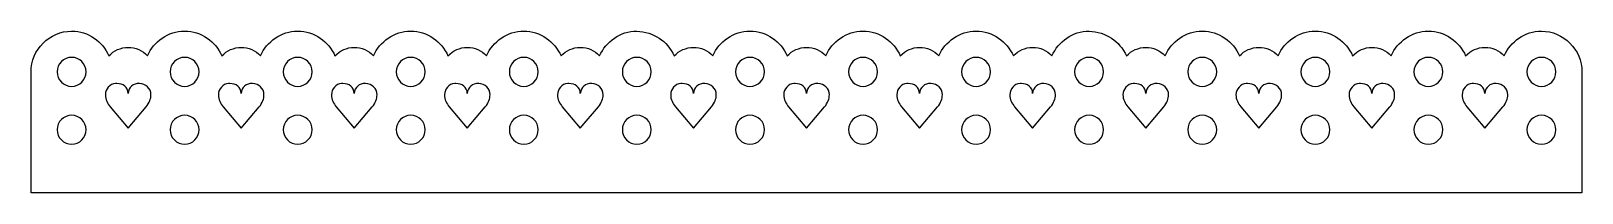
# Model space of a CAD drawing. Header units: centimetres. Extents: x -11.1 to 11.1, y 0.9 to 3.2.
import ezdxf

# ---------------------------------------------------------------- set-up
doc = ezdxf.new("R2010")
doc.units = ezdxf.units.CM
doc.header["$MEASUREMENT"] = 0
doc.layers.add('Camada 1', color=7, linetype='Continuous')

msp = doc.modelspace()

# ---------------------------------------------------------------- linework, layer by layer
at = {"layer": 'Camada 1'}
for points, knots in [([(-10.5429, 3.16563), (-10.86032, 3.16563), (-11.12572, 2.90086), (-11.12572, 2.58347), (-11.12572, 2.58347), (-11.12572, 2.58347), (-11.12572, 0.85368), (-11.12572, 0.85368), (-11.12572, 0.85368), (-11.12572, 0.85368), (11.12573, 0.85368), (11.12573, 0.85368), (11.12573, 0.85368), (11.12573, 0.85368), (11.12573, 2.58347), (11.12573, 2.58347), (11.12573, 2.58347), (11.12573, 2.90086), (10.86096, 3.16563), (10.54357, 3.16563), (10.54357, 3.16563), (10.30693, 3.16563), (10.10045, 3.01778), (10.01033, 2.81143), (10.01033, 2.81143), (9.93926, 2.88911), (9.83872, 2.93324), (9.73342, 2.93314), (9.73342, 2.93314), (9.62814, 2.93306), (9.52744, 2.88858), (9.45648, 2.81077), (9.45648, 2.81077), (9.36647, 3.01773), (9.15898, 3.16563), (8.92197, 3.16563), (8.92197, 3.16563), (8.68541, 3.16563), (8.47837, 3.01844), (8.38809, 2.81207), (8.38809, 2.81207), (8.31697, 2.8897), (8.21709, 2.9333), (8.11181, 2.93314), (8.11181, 2.93314), (8.00653, 2.93298), (7.90578, 2.88864), (7.8349, 2.81077), (7.8349, 2.81077), (7.74489, 3.01773), (7.53738, 3.16563), (7.30039, 3.16563), (7.30039, 3.16563), (7.06383, 3.16563), (6.85679, 3.01844), (6.76651, 2.81207), (6.76651, 2.81207), (6.69539, 2.8897), (6.59485, 2.9333), (6.48957, 2.93314), (6.48957, 2.93314), (6.38429, 2.93298), (6.28351, 2.88864), (6.21266, 2.81077), (6.21266, 2.81077), (6.12265, 3.01773), (5.91514, 3.16563), (5.67815, 3.16563), (5.67815, 3.16563), (5.44159, 3.16563), (5.23455, 3.01844), (5.14427, 2.81207), (5.14427, 2.81207), (5.07315, 2.8897), (4.97261, 2.9333), (4.86733, 2.93314), (4.86733, 2.93314), (4.76205, 2.93298), (4.66191, 2.88864), (4.59108, 2.81077), (4.59108, 2.81077), (4.4867, 3.03283), (4.29774, 3.14962), (4.05461, 3.16563), (4.05461, 3.16563), (3.81799, 3.16563), (3.61151, 3.01778), (3.5214, 2.81143), (3.5214, 2.81143), (3.45033, 2.88911), (3.34976, 2.93324), (3.24446, 2.93314), (3.24446, 2.93314), (3.13918, 2.93306), (3.03848, 2.88858), (2.96757, 2.81077), (2.96757, 2.81077), (2.87753, 3.01773), (2.67005, 3.16563), (2.43303, 3.16563), (2.43303, 3.16563), (2.19647, 3.16563), (1.98879, 3.01844), (1.89852, 2.81207), (1.89852, 2.81207), (1.8274, 2.8897), (1.72752, 2.9333), (1.62224, 2.93314), (1.62224, 2.93314), (1.51696, 2.93298), (1.41618, 2.88864), (1.34533, 2.81077), (1.34533, 2.81077), (1.25532, 3.01773), (1.04783, 3.16563), (0.81079, 3.16563), (0.81079, 3.16563), (0.57425, 3.16563), (0.36722, 3.01844), (0.27694, 2.81207), (0.27694, 2.81207), (0.20582, 2.8897), (0.10528, 2.9333), (0, 2.93314), (0, 2.93314), (-0.10528, 2.93298), (-0.20542, 2.88864), (-0.27628, 2.81077), (-0.27628, 2.81077), (-0.36629, 3.01773), (-0.5738, 3.16563), (-0.81079, 3.16563), (-0.81079, 3.16563), (-1.04738, 3.16563), (-1.25439, 3.01844), (-1.34467, 2.81207), (-1.34467, 2.81207), (-1.41579, 2.8897), (-1.51633, 2.9333), (-1.62158, 2.93314), (-1.62158, 2.93314), (-1.72686, 2.93298), (-1.827, 2.88864), (-1.89786, 2.81077), (-1.89786, 2.81077), (-2.00126, 3.03225), (-2.19165, 3.14899), (-2.4343, 3.16563), (-2.4343, 3.16563), (-2.67094, 3.16563), (-2.87806, 3.01778), (-2.96818, 2.81143), (-2.96818, 2.81143), (-3.03922, 2.88911), (-3.13982, 2.93324), (-3.24507, 2.93314), (-3.24507, 2.93314), (-3.35035, 2.93306), (-3.45107, 2.88858), (-3.52198, 2.81077), (-3.52198, 2.81077), (-3.61202, 3.01773), (-3.8195, 3.16563), (-4.05652, 3.16563), (-4.05652, 3.16563), (-4.29308, 3.16563), (-4.50012, 3.01844), (-4.5904, 2.81207), (-4.5904, 2.81207), (-4.66152, 2.8897), (-4.76137, 2.9333), (-4.86668, 2.93314), (-4.86668, 2.93314), (-4.97196, 2.93298), (-5.07274, 2.88864), (-5.14359, 2.81077), (-5.14359, 2.81077), (-5.23363, 3.01773), (-5.44111, 3.16563), (-5.67813, 3.16563), (-5.67813, 3.16563), (-5.91469, 3.16563), (-6.12173, 3.01844), (-6.21201, 2.81207), (-6.21201, 2.81207), (-6.28313, 2.8897), (-6.38365, 2.9333), (-6.48892, 2.93314), (-6.48892, 2.93314), (-6.5942, 2.93298), (-6.69432, 2.88864), (-6.7652, 2.81077), (-6.7652, 2.81077), (-6.85521, 3.01773), (-7.06272, 3.16563), (-7.29971, 3.16563), (-7.29971, 3.16563), (-7.53627, 3.16563), (-7.74331, 3.01844), (-7.83359, 2.81207), (-7.83359, 2.81207), (-7.90471, 2.8897), (-8.00523, 2.9333), (-8.1105, 2.93314), (-8.1105, 2.93314), (-8.21577, 2.93298), (-8.31592, 2.88864), (-8.38678, 2.81077), (-8.38678, 2.81077), (-8.47679, 3.01773), (-8.6843, 3.16563), (-8.92132, 3.16563), (-8.92132, 3.16563), (-9.15788, 3.16563), (-9.36492, 3.01844), (-9.4552, 2.81207), (-9.4552, 2.81207), (-9.52632, 2.8897), (-9.62686, 2.9333), (-9.73211, 2.93314), (-9.73211, 2.93314), (-9.83739, 2.93298), (-9.93753, 2.88864), (-10.00839, 2.81077), (-10.00839, 2.81077), (-10.0984, 3.01776), (-10.30592, 3.16563), (-10.5429, 3.16563)], [0, 0, 0, 0, 0.01724138, 0.01724138, 0.01724138, 0.01724138, 0.03448276, 0.03448276, 0.03448276, 0.03448276, 0.05172414, 0.05172414, 0.05172414, 0.05172414, 0.06896552, 0.06896552, 0.06896552, 0.06896552, 0.0862069, 0.0862069, 0.0862069, 0.0862069, 0.10344828, 0.10344828, 0.10344828, 0.10344828, 0.12068966, 0.12068966, 0.12068966, 0.12068966, 0.13793103, 0.13793103, 0.13793103, 0.13793103, 0.15517241, 0.15517241, 0.15517241, 0.15517241, 0.17241379, 0.17241379, 0.17241379, 0.17241379, 0.18965517, 0.18965517, 0.18965517, 0.18965517, 0.20689655, 0.20689655, 0.20689655, 0.20689655, 0.22413793, 0.22413793, 0.22413793, 0.22413793, 0.24137931, 0.24137931, 0.24137931, 0.24137931, 0.25862069, 0.25862069, 0.25862069, 0.25862069, 0.27586207, 0.27586207, 0.27586207, 0.27586207, 0.29310345, 0.29310345, 0.29310345, 0.29310345, 0.31034483, 0.31034483, 0.31034483, 0.31034483, 0.32758621, 0.32758621, 0.32758621, 0.32758621, 0.34482759, 0.34482759, 0.34482759, 0.34482759, 0.36206897, 0.36206897, 0.36206897, 0.36206897, 0.37931034, 0.37931034, 0.37931034, 0.37931034, 0.39655172, 0.39655172, 0.39655172, 0.39655172, 0.4137931, 0.4137931, 0.4137931, 0.4137931, 0.43103448, 0.43103448, 0.43103448, 0.43103448, 0.44827586, 0.44827586, 0.44827586, 0.44827586, 0.46551724, 0.46551724, 0.46551724, 0.46551724, 0.48275862, 0.48275862, 0.48275862, 0.48275862, 0.5, 0.5, 0.5, 0.5, 0.51724138, 0.51724138, 0.51724138, 0.51724138, 0.53448276, 0.53448276, 0.53448276, 0.53448276, 0.55172414, 0.55172414, 0.55172414, 0.55172414, 0.56896552, 0.56896552, 0.56896552, 0.56896552, 0.5862069, 0.5862069, 0.5862069, 0.5862069, 0.60344828, 0.60344828, 0.60344828, 0.60344828, 0.62068966, 0.62068966, 0.62068966, 0.62068966, 0.63793103, 0.63793103, 0.63793103, 0.63793103, 0.65517241, 0.65517241, 0.65517241, 0.65517241, 0.67241379, 0.67241379, 0.67241379, 0.67241379, 0.68965517, 0.68965517, 0.68965517, 0.68965517, 0.70689655, 0.70689655, 0.70689655, 0.70689655, 0.72413793, 0.72413793, 0.72413793, 0.72413793, 0.74137931, 0.74137931, 0.74137931, 0.74137931, 0.75862069, 0.75862069, 0.75862069, 0.75862069, 0.77586207, 0.77586207, 0.77586207, 0.77586207, 0.79310345, 0.79310345, 0.79310345, 0.79310345, 0.81034483, 0.81034483, 0.81034483, 0.81034483, 0.82758621, 0.82758621, 0.82758621, 0.82758621, 0.84482759, 0.84482759, 0.84482759, 0.84482759, 0.86206897, 0.86206897, 0.86206897, 0.86206897, 0.87931034, 0.87931034, 0.87931034, 0.87931034, 0.89655172, 0.89655172, 0.89655172, 0.89655172, 0.9137931, 0.9137931, 0.9137931, 0.9137931, 0.93103448, 0.93103448, 0.93103448, 0.93103448, 0.94827586, 0.94827586, 0.94827586, 0.94827586, 0.96551724, 0.96551724, 0.96551724, 0.96551724, 1, 1, 1, 1]), ([(-10.5429, 2.79082), (-10.42834, 2.79082), (-10.33555, 2.69803), (-10.33555, 2.58347), (-10.33555, 2.58347), (-10.33555, 2.46891), (-10.42834, 2.37609), (-10.5429, 2.37609), (-10.5429, 2.37609), (-10.65749, 2.37609), (-10.75092, 2.46888), (-10.75092, 2.58347), (-10.75092, 2.58347), (-10.75092, 2.69806), (-10.6575, 2.79082), (-10.5429, 2.79082)], [0, 0, 0, 0, 0.2, 0.2, 0.2, 0.2, 0.4, 0.4, 0.4, 0.4, 0.6, 0.6, 0.6, 0.6, 1, 1, 1, 1]), ([(-8.92133, 2.79082), (-8.80674, 2.79082), (-8.71395, 2.69803), (-8.71395, 2.58347), (-8.71395, 2.58347), (-8.71395, 2.46891), (-8.80674, 2.37609), (-8.92133, 2.37609), (-8.92133, 2.37609), (-9.03592, 2.37609), (-9.12935, 2.46888), (-9.12935, 2.58347), (-9.12935, 2.58347), (-9.12935, 2.69806), (-9.03592, 2.79082), (-8.92133, 2.79082)], [0, 0, 0, 0, 0.2, 0.2, 0.2, 0.2, 0.4, 0.4, 0.4, 0.4, 0.6, 0.6, 0.6, 0.6, 1, 1, 1, 1]), ([(-7.29975, 2.79082), (-7.18516, 2.79082), (-7.09173, 2.69803), (-7.09173, 2.58347), (-7.09173, 2.58347), (-7.09173, 2.46891), (-7.18515, 2.37609), (-7.29975, 2.37609), (-7.29975, 2.37609), (-7.41435, 2.37609), (-7.50777, 2.46888), (-7.50777, 2.58347), (-7.50777, 2.58347), (-7.50777, 2.69806), (-7.41431, 2.79082), (-7.29975, 2.79082)], [0, 0, 0, 0, 0.2, 0.2, 0.2, 0.2, 0.4, 0.4, 0.4, 0.4, 0.6, 0.6, 0.6, 0.6, 1, 1, 1, 1]), ([(-5.67814, 2.79082), (-5.56355, 2.79082), (-5.47012, 2.69803), (-5.47012, 2.58347), (-5.47012, 2.58347), (-5.47012, 2.46891), (-5.56354, 2.37609), (-5.67814, 2.37609), (-5.67814, 2.37609), (-5.7927, 2.37609), (-5.88549, 2.46888), (-5.88549, 2.58347), (-5.88549, 2.58347), (-5.88549, 2.69806), (-5.79271, 2.79082), (-5.67814, 2.79082)], [0, 0, 0, 0, 0.2, 0.2, 0.2, 0.2, 0.4, 0.4, 0.4, 0.4, 0.6, 0.6, 0.6, 0.6, 1, 1, 1, 1]), ([(-4.05654, 2.79082), (-3.94195, 2.79082), (-3.84852, 2.69803), (-3.84852, 2.58347), (-3.84852, 2.58347), (-3.84852, 2.46891), (-3.94194, 2.37609), (-4.05654, 2.37609), (-4.05654, 2.37609), (-4.1711, 2.37609), (-4.26326, 2.46888), (-4.26326, 2.58347), (-4.26326, 2.58347), (-4.26326, 2.69806), (-4.1711, 2.79082), (-4.05654, 2.79082)], [0, 0, 0, 0, 0.2, 0.2, 0.2, 0.2, 0.4, 0.4, 0.4, 0.4, 0.6, 0.6, 0.6, 0.6, 1, 1, 1, 1]), ([(-2.43433, 2.79082), (-2.31974, 2.79082), (-2.22698, 2.69803), (-2.22698, 2.58347), (-2.22698, 2.58347), (-2.22698, 2.46891), (-2.31974, 2.37609), (-2.43433, 2.37609), (-2.43433, 2.37609), (-2.54889, 2.37609), (-2.64168, 2.46888), (-2.64168, 2.58347), (-2.64168, 2.58347), (-2.64168, 2.69806), (-2.54889, 2.79082), (-2.43433, 2.79082)], [0, 0, 0, 0, 0.2, 0.2, 0.2, 0.2, 0.4, 0.4, 0.4, 0.4, 0.6, 0.6, 0.6, 0.6, 1, 1, 1, 1]), ([(-0.81079, 2.79082), (-0.69623, 2.79082), (-0.6028, 2.69803), (-0.6028, 2.58347), (-0.6028, 2.58347), (-0.6028, 2.46891), (-0.69622, 2.37609), (-0.81079, 2.37609), (-0.81079, 2.37609), (-0.92538, 2.37609), (-1.01817, 2.46888), (-1.01817, 2.58347), (-1.01817, 2.58347), (-1.01817, 2.69806), (-0.92538, 2.79082), (-0.81079, 2.79082)], [0, 0, 0, 0, 0.2, 0.2, 0.2, 0.2, 0.4, 0.4, 0.4, 0.4, 0.6, 0.6, 0.6, 0.6, 1, 1, 1, 1]), ([(0.81079, 2.79082), (0.92538, 2.79082), (1.01881, 2.69803), (1.01881, 2.58347), (1.01881, 2.58347), (1.01881, 2.46891), (0.92539, 2.37609), (0.81079, 2.37609), (0.81079, 2.37609), (0.69623, 2.37609), (0.60407, 2.46888), (0.60407, 2.58347), (0.60407, 2.58347), (0.60407, 2.69806), (0.6962, 2.79082), (0.81079, 2.79082)], [0, 0, 0, 0, 0.2, 0.2, 0.2, 0.2, 0.4, 0.4, 0.4, 0.4, 0.6, 0.6, 0.6, 0.6, 1, 1, 1, 1]), ([(2.43303, 2.79082), (2.54759, 2.79082), (2.64041, 2.69803), (2.64041, 2.58347), (2.64041, 2.58347), (2.64041, 2.46891), (2.54759, 2.37609), (2.43303, 2.37609), (2.43303, 2.37609), (2.31844, 2.37609), (2.22568, 2.46888), (2.22568, 2.58347), (2.22568, 2.58347), (2.22568, 2.69806), (2.31844, 2.79082), (2.43303, 2.79082)], [0, 0, 0, 0, 0.2, 0.2, 0.2, 0.2, 0.4, 0.4, 0.4, 0.4, 0.6, 0.6, 0.6, 0.6, 1, 1, 1, 1]), ([(4.05527, 2.79082), (4.16986, 2.79082), (4.26199, 2.69803), (4.26199, 2.58347), (4.26199, 2.58347), (4.26199, 2.46891), (4.16986, 2.37609), (4.05527, 2.37609), (4.05527, 2.37609), (3.94071, 2.37609), (3.84728, 2.46888), (3.84728, 2.58347), (3.84728, 2.58347), (3.84728, 2.69806), (3.94068, 2.79082), (4.05527, 2.79082)], [0, 0, 0, 0, 0.2, 0.2, 0.2, 0.2, 0.4, 0.4, 0.4, 0.4, 0.6, 0.6, 0.6, 0.6, 1, 1, 1, 1]), ([(5.67814, 2.79082), (5.7927, 2.79082), (5.88613, 2.69803), (5.88613, 2.58347), (5.88613, 2.58347), (5.88613, 2.46891), (5.79271, 2.37609), (5.67814, 2.37609), (5.67814, 2.37609), (5.56355, 2.37609), (5.47076, 2.46888), (5.47076, 2.58347), (5.47076, 2.58347), (5.47076, 2.69806), (5.56355, 2.79082), (5.67814, 2.79082)], [0, 0, 0, 0, 0.2, 0.2, 0.2, 0.2, 0.4, 0.4, 0.4, 0.4, 0.6, 0.6, 0.6, 0.6, 1, 1, 1, 1]), ([(7.30038, 2.79082), (7.41494, 2.79082), (7.50776, 2.69803), (7.50776, 2.58347), (7.50776, 2.58347), (7.50776, 2.46891), (7.41494, 2.37609), (7.30038, 2.37609), (7.30038, 2.37609), (7.18579, 2.37609), (7.093, 2.46888), (7.093, 2.58347), (7.093, 2.58347), (7.093, 2.69806), (7.18579, 2.79082), (7.30038, 2.79082)], [0, 0, 0, 0, 0.2, 0.2, 0.2, 0.2, 0.4, 0.4, 0.4, 0.4, 0.6, 0.6, 0.6, 0.6, 1, 1, 1, 1]), ([(8.92196, 2.79082), (9.03655, 2.79082), (9.12934, 2.69803), (9.12934, 2.58347), (9.12934, 2.58347), (9.12934, 2.46891), (9.03655, 2.37609), (8.92196, 2.37609), (8.92196, 2.37609), (8.8074, 2.37609), (8.71461, 2.46888), (8.71461, 2.58347), (8.71461, 2.58347), (8.71461, 2.69806), (8.8074, 2.79082), (8.92196, 2.79082)], [0, 0, 0, 0, 0.2, 0.2, 0.2, 0.2, 0.4, 0.4, 0.4, 0.4, 0.6, 0.6, 0.6, 0.6, 1, 1, 1, 1]), ([(10.5442, 2.79082), (10.65876, 2.79082), (10.75155, 2.69803), (10.75155, 2.58347), (10.75155, 2.58347), (10.75155, 2.46891), (10.65876, 2.37609), (10.5442, 2.37609), (10.5442, 2.37609), (10.42964, 2.37609), (10.33618, 2.46888), (10.33618, 2.58347), (10.33618, 2.58347), (10.33618, 2.69806), (10.42964, 2.79082), (10.5442, 2.79082)], [0, 0, 0, 0, 0.2, 0.2, 0.2, 0.2, 0.4, 0.4, 0.4, 0.4, 0.6, 0.6, 0.6, 0.6, 1, 1, 1, 1]), ([(-9.91309, 2.41665), (-9.90745, 2.41707), (-9.90153, 2.41678), (-9.89568, 2.41665), (-9.89568, 2.41665), (-9.80556, 2.41445), (-9.73452, 2.36895), (-9.73211, 2.27497), (-9.73211, 2.27497), (-9.72547, 2.3653), (-9.66189, 2.41885), (-9.56852, 2.41665), (-9.56852, 2.41665), (-9.47811, 2.41453), (-9.40644, 2.35), (-9.40495, 2.25565), (-9.40495, 2.25565), (-9.4041, 2.20107), (-9.42762, 2.14273), (-9.47321, 2.08177), (-9.47321, 2.08177), (-9.47321, 2.08177), (-9.7321, 1.78038), (-9.7321, 1.78038), (-9.7321, 1.78038), (-9.7321, 1.78038), (-9.99099, 2.08177), (-9.99099, 2.08177), (-9.99099, 2.08177), (-10.02689, 2.13455), (-10.0619, 2.1898), (-10.05925, 2.25565), (-10.05925, 2.25565), (-10.05583, 2.34087), (-9.9976, 2.41022), (-9.91309, 2.41665)], [0, 0, 0, 0, 0.1, 0.1, 0.1, 0.1, 0.2, 0.2, 0.2, 0.2, 0.3, 0.3, 0.3, 0.3, 0.4, 0.4, 0.4, 0.4, 0.5, 0.5, 0.5, 0.5, 0.6, 0.6, 0.6, 0.6, 0.7, 0.7, 0.7, 0.7, 0.8, 0.8, 0.8, 0.8, 1, 1, 1, 1]), ([(-8.29149, 2.41665), (-8.28585, 2.41707), (-8.27995, 2.41678), (-8.27411, 2.41665), (-8.27411, 2.41665), (-8.18399, 2.41445), (-8.11229, 2.36895), (-8.10988, 2.27497), (-8.10988, 2.27497), (-8.10324, 2.3653), (-8.04032, 2.41885), (-7.94695, 2.41665), (-7.94695, 2.41665), (-7.85654, 2.41453), (-7.78484, 2.35), (-7.78336, 2.25565), (-7.78336, 2.25565), (-7.78251, 2.20107), (-7.80603, 2.14273), (-7.85162, 2.08177), (-7.85162, 2.08177), (-7.85162, 2.08177), (-8.10985, 1.78038), (-8.10985, 1.78038), (-8.10985, 1.78038), (-8.10985, 1.78038), (-8.36938, 2.08177), (-8.36938, 2.08177), (-8.36938, 2.08177), (-8.40528, 2.13455), (-8.44029, 2.1898), (-8.43764, 2.25565), (-8.43764, 2.25565), (-8.43426, 2.34087), (-8.37602, 2.41022), (-8.29149, 2.41665)], [0, 0, 0, 0, 0.1, 0.1, 0.1, 0.1, 0.2, 0.2, 0.2, 0.2, 0.3, 0.3, 0.3, 0.3, 0.4, 0.4, 0.4, 0.4, 0.5, 0.5, 0.5, 0.5, 0.6, 0.6, 0.6, 0.6, 0.7, 0.7, 0.7, 0.7, 0.8, 0.8, 0.8, 0.8, 1, 1, 1, 1]), ([(-6.66925, 2.41665), (-6.66361, 2.41707), (-6.65771, 2.41678), (-6.65187, 2.41665), (-6.65187, 2.41665), (-6.56175, 2.41445), (-6.49069, 2.36895), (-6.48828, 2.27497), (-6.48828, 2.27497), (-6.48164, 2.3653), (-6.41872, 2.41885), (-6.32535, 2.41665), (-6.32535, 2.41665), (-6.23494, 2.41453), (-6.16327, 2.35), (-6.16176, 2.25565), (-6.16176, 2.25565), (-6.16091, 2.20107), (-6.18443, 2.14273), (-6.23005, 2.08177), (-6.23005, 2.08177), (-6.23005, 2.08177), (-6.48828, 1.78038), (-6.48828, 1.78038), (-6.48828, 1.78038), (-6.48828, 1.78038), (-6.74781, 2.08177), (-6.74781, 2.08177), (-6.74781, 2.08177), (-6.78371, 2.13455), (-6.81872, 2.1898), (-6.8161, 2.25565), (-6.8161, 2.25565), (-6.81268, 2.34087), (-6.75378, 2.41022), (-6.66925, 2.41665)], [0, 0, 0, 0, 0.1, 0.1, 0.1, 0.1, 0.2, 0.2, 0.2, 0.2, 0.3, 0.3, 0.3, 0.3, 0.4, 0.4, 0.4, 0.4, 0.5, 0.5, 0.5, 0.5, 0.6, 0.6, 0.6, 0.6, 0.7, 0.7, 0.7, 0.7, 0.8, 0.8, 0.8, 0.8, 1, 1, 1, 1]), ([(-5.04767, 2.41665), (-5.04203, 2.41707), (-5.03613, 2.41678), (-5.03029, 2.41665), (-5.03029, 2.41665), (-4.94017, 2.41445), (-4.86913, 2.36895), (-4.86672, 2.27497), (-4.86672, 2.27497), (-4.86008, 2.3653), (-4.7965, 2.41885), (-4.70313, 2.41665), (-4.70313, 2.41665), (-4.61272, 2.41453), (-4.54168, 2.35), (-4.5402, 2.25565), (-4.5402, 2.25565), (-4.53935, 2.20107), (-4.56224, 2.14273), (-4.60783, 2.08177), (-4.60783, 2.08177), (-4.60783, 2.08177), (-4.86672, 1.78038), (-4.86672, 1.78038), (-4.86672, 1.78038), (-4.86672, 1.78038), (-5.12625, 2.08177), (-5.12625, 2.08177), (-5.12625, 2.08177), (-5.16215, 2.13455), (-5.1965, 2.1898), (-5.19388, 2.25565), (-5.19388, 2.25565), (-5.19044, 2.34087), (-5.1322, 2.41022), (-5.04767, 2.41665)], [0, 0, 0, 0, 0.1, 0.1, 0.1, 0.1, 0.2, 0.2, 0.2, 0.2, 0.3, 0.3, 0.3, 0.3, 0.4, 0.4, 0.4, 0.4, 0.5, 0.5, 0.5, 0.5, 0.6, 0.6, 0.6, 0.6, 0.7, 0.7, 0.7, 0.7, 0.8, 0.8, 0.8, 0.8, 1, 1, 1, 1]), ([(-3.42606, 2.41665), (-3.42042, 2.41707), (-3.41389, 2.41678), (-3.40802, 2.41665), (-3.40802, 2.41665), (-3.31793, 2.41445), (-3.2475, 2.36895), (-3.24509, 2.27497), (-3.24509, 2.27497), (-3.23845, 2.3653), (-3.1749, 2.41885), (-3.08152, 2.41665), (-3.08152, 2.41665), (-2.99111, 2.41453), (-2.91877, 2.35), (-2.91729, 2.25565), (-2.91729, 2.25565), (-2.91644, 2.20107), (-2.9406, 2.14273), (-2.98619, 2.08177), (-2.98619, 2.08177), (-2.98619, 2.08177), (-3.24506, 1.78038), (-3.24506, 1.78038), (-3.24506, 1.78038), (-3.24506, 1.78038), (-3.50332, 2.08177), (-3.50332, 2.08177), (-3.50332, 2.08177), (-3.53922, 2.13455), (-3.57486, 2.1898), (-3.57222, 2.25565), (-3.57222, 2.25565), (-3.56883, 2.34087), (-3.5106, 2.41022), (-3.42606, 2.41665)], [0, 0, 0, 0, 0.1, 0.1, 0.1, 0.1, 0.2, 0.2, 0.2, 0.2, 0.3, 0.3, 0.3, 0.3, 0.4, 0.4, 0.4, 0.4, 0.5, 0.5, 0.5, 0.5, 0.6, 0.6, 0.6, 0.6, 0.7, 0.7, 0.7, 0.7, 0.8, 0.8, 0.8, 0.8, 1, 1, 1, 1]), ([(-1.80255, 2.41665), (-1.79691, 2.41707), (-1.79038, 2.41678), (-1.78451, 2.41665), (-1.78451, 2.41665), (-1.69439, 2.41445), (-1.62335, 2.36895), (-1.62094, 2.27497), (-1.62094, 2.27497), (-1.6143, 2.3653), (-1.55138, 2.41885), (-1.45801, 2.41665), (-1.45801, 2.41665), (-1.3676, 2.41453), (-1.2959, 2.35), (-1.29442, 2.25565), (-1.29442, 2.25565), (-1.29355, 2.20107), (-1.31709, 2.14273), (-1.36268, 2.08177), (-1.36268, 2.08177), (-1.36268, 2.08177), (-1.62094, 1.78038), (-1.62094, 1.78038), (-1.62094, 1.78038), (-1.62094, 1.78038), (-1.88047, 2.08177), (-1.88047, 2.08177), (-1.88047, 2.08177), (-1.91637, 2.13455), (-1.95138, 2.1898), (-1.94873, 2.25565), (-1.94873, 2.25565), (-1.94532, 2.34087), (-1.88709, 2.41022), (-1.80255, 2.41665)], [0, 0, 0, 0, 0.1, 0.1, 0.1, 0.1, 0.2, 0.2, 0.2, 0.2, 0.3, 0.3, 0.3, 0.3, 0.4, 0.4, 0.4, 0.4, 0.5, 0.5, 0.5, 0.5, 0.6, 0.6, 0.6, 0.6, 0.7, 0.7, 0.7, 0.7, 0.8, 0.8, 0.8, 0.8, 1, 1, 1, 1]), ([(-0.18031, 2.41665), (-0.17467, 2.41707), (-0.16877, 2.41678), (-0.16293, 2.41665), (-0.16293, 2.41665), (-0.07281, 2.41445), (-0.00177, 2.36895), (0.00066, 2.27497), (0.00066, 2.27497), (0.0073, 2.3653), (0.07025, 2.41885), (0.16359, 2.41665), (0.16359, 2.41665), (0.254, 2.41453), (0.32631, 2.35), (0.32782, 2.25565), (0.32782, 2.25565), (0.32867, 2.20107), (0.30448, 2.14273), (0.25892, 2.08177), (0.25892, 2.08177), (0.25892, 2.08177), (0.00066, 1.78038), (0.00066, 1.78038), (0.00066, 1.78038), (0.00066, 1.78038), (-0.25823, 2.08177), (-0.25823, 2.08177), (-0.25823, 2.08177), (-0.29411, 2.13455), (-0.32977, 2.1898), (-0.32713, 2.25565), (-0.32713, 2.25565), (-0.32374, 2.34087), (-0.26482, 2.41022), (-0.18031, 2.41665)], [0, 0, 0, 0, 0.1, 0.1, 0.1, 0.1, 0.2, 0.2, 0.2, 0.2, 0.3, 0.3, 0.3, 0.3, 0.4, 0.4, 0.4, 0.4, 0.5, 0.5, 0.5, 0.5, 0.6, 0.6, 0.6, 0.6, 0.7, 0.7, 0.7, 0.7, 0.8, 0.8, 0.8, 0.8, 1, 1, 1, 1]), ([(1.44126, 2.41665), (1.4469, 2.41707), (1.45282, 2.41678), (1.45867, 2.41665), (1.45867, 2.41665), (1.54876, 2.41445), (1.61983, 2.36895), (1.62224, 2.27497), (1.62224, 2.27497), (1.62888, 2.3653), (1.69246, 2.41885), (1.78583, 2.41665), (1.78583, 2.41665), (1.87624, 2.41453), (1.94794, 2.35), (1.94942, 2.25565), (1.94942, 2.25565), (1.95027, 2.20107), (1.92675, 2.14273), (1.88116, 2.08177), (1.88116, 2.08177), (1.88116, 2.08177), (1.62227, 1.78038), (1.62227, 1.78038), (1.62227, 1.78038), (1.62227, 1.78038), (1.3634, 2.08177), (1.3634, 2.08177), (1.3634, 2.08177), (1.3275, 2.13455), (1.29249, 2.1898), (1.29514, 2.25565), (1.29514, 2.25565), (1.2985, 2.34087), (1.35676, 2.41022), (1.44126, 2.41665)], [0, 0, 0, 0, 0.1, 0.1, 0.1, 0.1, 0.2, 0.2, 0.2, 0.2, 0.3, 0.3, 0.3, 0.3, 0.4, 0.4, 0.4, 0.4, 0.5, 0.5, 0.5, 0.5, 0.6, 0.6, 0.6, 0.6, 0.7, 0.7, 0.7, 0.7, 0.8, 0.8, 0.8, 0.8, 1, 1, 1, 1]), ([(3.0635, 2.41665), (3.06914, 2.41707), (3.07504, 2.41678), (3.08088, 2.41665), (3.08088, 2.41665), (3.17097, 2.41445), (3.24206, 2.36895), (3.24445, 2.27497), (3.24445, 2.27497), (3.25112, 2.3653), (3.31404, 2.41885), (3.40738, 2.41665), (3.40738, 2.41665), (3.49779, 2.41453), (3.57013, 2.35), (3.57161, 2.25565), (3.57161, 2.25565), (3.57246, 2.20107), (3.5483, 2.14273), (3.50271, 2.08177), (3.50271, 2.08177), (3.50271, 2.08177), (3.24445, 1.78038), (3.24445, 1.78038), (3.24445, 1.78038), (3.24445, 1.78038), (2.98558, 2.08177), (2.98558, 2.08177), (2.98558, 2.08177), (2.94968, 2.13455), (2.91404, 2.1898), (2.91668, 2.25565), (2.91668, 2.25565), (2.9201, 2.34087), (2.979, 2.41022), (3.0635, 2.41665)], [0, 0, 0, 0, 0.1, 0.1, 0.1, 0.1, 0.2, 0.2, 0.2, 0.2, 0.3, 0.3, 0.3, 0.3, 0.4, 0.4, 0.4, 0.4, 0.5, 0.5, 0.5, 0.5, 0.6, 0.6, 0.6, 0.6, 0.7, 0.7, 0.7, 0.7, 0.8, 0.8, 0.8, 0.8, 1, 1, 1, 1]), ([(4.68638, 2.41665), (4.69202, 2.41707), (4.69855, 2.41678), (4.70442, 2.41665), (4.70442, 2.41665), (4.79454, 2.41445), (4.8656, 2.36895), (4.86801, 2.27497), (4.86801, 2.27497), (4.87465, 2.3653), (4.93757, 2.41885), (5.03094, 2.41665), (5.03094, 2.41665), (5.12132, 2.41453), (5.19366, 2.35), (5.19514, 2.25565), (5.19514, 2.25565), (5.19601, 2.20107), (5.17183, 2.14273), (5.12624, 2.08177), (5.12624, 2.08177), (5.12624, 2.08177), (4.86801, 1.78038), (4.86801, 1.78038), (4.86801, 1.78038), (4.86801, 1.78038), (4.60912, 2.08177), (4.60912, 2.08177), (4.60912, 2.08177), (4.57322, 2.13455), (4.53758, 2.1898), (4.54022, 2.25565), (4.54022, 2.25565), (4.54361, 2.34087), (4.60187, 2.41022), (4.68638, 2.41665)], [0, 0, 0, 0, 0.1, 0.1, 0.1, 0.1, 0.2, 0.2, 0.2, 0.2, 0.3, 0.3, 0.3, 0.3, 0.4, 0.4, 0.4, 0.4, 0.5, 0.5, 0.5, 0.5, 0.6, 0.6, 0.6, 0.6, 0.7, 0.7, 0.7, 0.7, 0.8, 0.8, 0.8, 0.8, 1, 1, 1, 1]), ([(6.30925, 2.41665), (6.31489, 2.41707), (6.32015, 2.41678), (6.326, 2.41665), (6.326, 2.41665), (6.41612, 2.41445), (6.48718, 2.36895), (6.48959, 2.27497), (6.48959, 2.27497), (6.49626, 2.3653), (6.55918, 2.41885), (6.65252, 2.41665), (6.65252, 2.41665), (6.74293, 2.41453), (6.81527, 2.35), (6.81675, 2.25565), (6.81675, 2.25565), (6.8176, 2.20107), (6.79341, 2.14273), (6.74785, 2.08177), (6.74785, 2.08177), (6.74785, 2.08177), (6.48959, 1.78038), (6.48959, 1.78038), (6.48959, 1.78038), (6.48959, 1.78038), (6.2307, 2.08177), (6.2307, 2.08177), (6.2307, 2.08177), (6.19482, 2.13455), (6.15916, 2.1898), (6.1618, 2.25565), (6.1618, 2.25565), (6.16522, 2.34087), (6.22477, 2.41022), (6.30925, 2.41665)], [0, 0, 0, 0, 0.1, 0.1, 0.1, 0.1, 0.2, 0.2, 0.2, 0.2, 0.3, 0.3, 0.3, 0.3, 0.4, 0.4, 0.4, 0.4, 0.5, 0.5, 0.5, 0.5, 0.6, 0.6, 0.6, 0.6, 0.7, 0.7, 0.7, 0.7, 0.8, 0.8, 0.8, 0.8, 1, 1, 1, 1]), ([(7.93086, 2.41665), (7.9365, 2.41707), (7.94176, 2.41678), (7.94761, 2.41665), (7.94761, 2.41665), (8.0377, 2.41445), (8.1094, 2.36895), (8.11181, 2.27497), (8.11181, 2.27497), (8.11845, 2.3653), (8.1814, 2.41885), (8.27474, 2.41665), (8.27474, 2.41665), (8.36512, 2.41453), (8.43685, 2.35), (8.43833, 2.25565), (8.43833, 2.25565), (8.43918, 2.20107), (8.41568, 2.14273), (8.37007, 2.08177), (8.37007, 2.08177), (8.37007, 2.08177), (8.11181, 1.78038), (8.11181, 1.78038), (8.11181, 1.78038), (8.11181, 1.78038), (7.85228, 2.08177), (7.85228, 2.08177), (7.85228, 2.08177), (7.81638, 2.13455), (7.78137, 2.1898), (7.78402, 2.25565), (7.78402, 2.25565), (7.78743, 2.34087), (7.84635, 2.41022), (7.93086, 2.41665)], [0, 0, 0, 0, 0.1, 0.1, 0.1, 0.1, 0.2, 0.2, 0.2, 0.2, 0.3, 0.3, 0.3, 0.3, 0.4, 0.4, 0.4, 0.4, 0.5, 0.5, 0.5, 0.5, 0.6, 0.6, 0.6, 0.6, 0.7, 0.7, 0.7, 0.7, 0.8, 0.8, 0.8, 0.8, 1, 1, 1, 1]), ([(9.55244, 2.41665), (9.5581, 2.41707), (9.564, 2.41678), (9.56982, 2.41665), (9.56982, 2.41665), (9.65991, 2.41445), (9.731, 2.36895), (9.73341, 2.27497), (9.73341, 2.27497), (9.74005, 2.3653), (9.80297, 2.41885), (9.89634, 2.41665), (9.89634, 2.41665), (9.98672, 2.41453), (10.05909, 2.35), (10.06057, 2.25565), (10.06057, 2.25565), (10.06142, 2.20107), (10.0379, 2.14273), (9.99228, 2.08177), (9.99228, 2.08177), (9.99228, 2.08177), (9.73341, 1.78038), (9.73341, 1.78038), (9.73341, 1.78038), (9.73341, 1.78038), (9.47454, 2.08177), (9.47454, 2.08177), (9.47454, 2.08177), (9.43864, 2.13455), (9.40361, 2.1898), (9.40625, 2.25565), (9.40625, 2.25565), (9.40969, 2.34087), (9.46793, 2.41022), (9.55244, 2.41665)], [0, 0, 0, 0, 0.1, 0.1, 0.1, 0.1, 0.2, 0.2, 0.2, 0.2, 0.3, 0.3, 0.3, 0.3, 0.4, 0.4, 0.4, 0.4, 0.5, 0.5, 0.5, 0.5, 0.6, 0.6, 0.6, 0.6, 0.7, 0.7, 0.7, 0.7, 0.8, 0.8, 0.8, 0.8, 1, 1, 1, 1]), ([(-10.5429, 1.96395), (-10.42834, 1.96395), (-10.33555, 1.87116), (-10.33555, 1.75657), (-10.33555, 1.75657), (-10.33555, 1.64198), (-10.42834, 1.54855), (-10.5429, 1.54855), (-10.5429, 1.54855), (-10.65749, 1.54855), (-10.75092, 1.64197), (-10.75092, 1.75657), (-10.75092, 1.75657), (-10.75092, 1.87117), (-10.6575, 1.96395), (-10.5429, 1.96395)], [0, 0, 0, 0, 0.2, 0.2, 0.2, 0.2, 0.4, 0.4, 0.4, 0.4, 0.6, 0.6, 0.6, 0.6, 1, 1, 1, 1]), ([(-8.92133, 1.96395), (-8.80674, 1.96395), (-8.71395, 1.87116), (-8.71395, 1.75657), (-8.71395, 1.75657), (-8.71395, 1.64198), (-8.80674, 1.54855), (-8.92133, 1.54855), (-8.92133, 1.54855), (-9.03592, 1.54855), (-9.12935, 1.64197), (-9.12935, 1.75657), (-9.12935, 1.75657), (-9.12935, 1.87117), (-9.03592, 1.96395), (-8.92133, 1.96395)], [0, 0, 0, 0, 0.2, 0.2, 0.2, 0.2, 0.4, 0.4, 0.4, 0.4, 0.6, 0.6, 0.6, 0.6, 1, 1, 1, 1]), ([(-7.29975, 1.96395), (-7.18516, 1.96395), (-7.09173, 1.87116), (-7.09173, 1.75657), (-7.09173, 1.75657), (-7.09173, 1.64198), (-7.18515, 1.54855), (-7.29975, 1.54855), (-7.29975, 1.54855), (-7.41435, 1.54855), (-7.50777, 1.64197), (-7.50777, 1.75657), (-7.50777, 1.75657), (-7.50777, 1.87117), (-7.41431, 1.96395), (-7.29975, 1.96395)], [0, 0, 0, 0, 0.2, 0.2, 0.2, 0.2, 0.4, 0.4, 0.4, 0.4, 0.6, 0.6, 0.6, 0.6, 1, 1, 1, 1]), ([(-5.67814, 1.96395), (-5.56355, 1.96395), (-5.47012, 1.87116), (-5.47012, 1.75657), (-5.47012, 1.75657), (-5.47012, 1.64198), (-5.56354, 1.54855), (-5.67814, 1.54855), (-5.67814, 1.54855), (-5.7927, 1.54855), (-5.88549, 1.64197), (-5.88549, 1.75657), (-5.88549, 1.75657), (-5.88549, 1.87117), (-5.79271, 1.96395), (-5.67814, 1.96395)], [0, 0, 0, 0, 0.2, 0.2, 0.2, 0.2, 0.4, 0.4, 0.4, 0.4, 0.6, 0.6, 0.6, 0.6, 1, 1, 1, 1]), ([(-4.05654, 1.96395), (-3.94195, 1.96395), (-3.84852, 1.87116), (-3.84852, 1.75657), (-3.84852, 1.75657), (-3.84852, 1.64198), (-3.94194, 1.54855), (-4.05654, 1.54855), (-4.05654, 1.54855), (-4.1711, 1.54855), (-4.26326, 1.64197), (-4.26326, 1.75657), (-4.26326, 1.75657), (-4.26326, 1.87117), (-4.1711, 1.96395), (-4.05654, 1.96395)], [0, 0, 0, 0, 0.2, 0.2, 0.2, 0.2, 0.4, 0.4, 0.4, 0.4, 0.6, 0.6, 0.6, 0.6, 1, 1, 1, 1]), ([(-2.43433, 1.96395), (-2.31974, 1.96395), (-2.22698, 1.87116), (-2.22698, 1.75657), (-2.22698, 1.75657), (-2.22698, 1.64198), (-2.31974, 1.54855), (-2.43433, 1.54855), (-2.43433, 1.54855), (-2.54889, 1.54855), (-2.64168, 1.64197), (-2.64168, 1.75657), (-2.64168, 1.75657), (-2.64168, 1.87117), (-2.54889, 1.96395), (-2.43433, 1.96395)], [0, 0, 0, 0, 0.2, 0.2, 0.2, 0.2, 0.4, 0.4, 0.4, 0.4, 0.6, 0.6, 0.6, 0.6, 1, 1, 1, 1]), ([(-0.81079, 1.96395), (-0.69623, 1.96395), (-0.6028, 1.87116), (-0.6028, 1.75657), (-0.6028, 1.75657), (-0.6028, 1.64198), (-0.69622, 1.54855), (-0.81079, 1.54855), (-0.81079, 1.54855), (-0.92538, 1.54855), (-1.01817, 1.64197), (-1.01817, 1.75657), (-1.01817, 1.75657), (-1.01817, 1.87117), (-0.92538, 1.96395), (-0.81079, 1.96395)], [0, 0, 0, 0, 0.2, 0.2, 0.2, 0.2, 0.4, 0.4, 0.4, 0.4, 0.6, 0.6, 0.6, 0.6, 1, 1, 1, 1]), ([(0.81079, 1.96395), (0.92538, 1.96395), (1.01881, 1.87116), (1.01881, 1.75657), (1.01881, 1.75657), (1.01881, 1.64198), (0.92539, 1.54855), (0.81079, 1.54855), (0.81079, 1.54855), (0.69623, 1.54855), (0.60407, 1.64197), (0.60407, 1.75657), (0.60407, 1.75657), (0.60407, 1.87117), (0.6962, 1.96395), (0.81079, 1.96395)], [0, 0, 0, 0, 0.2, 0.2, 0.2, 0.2, 0.4, 0.4, 0.4, 0.4, 0.6, 0.6, 0.6, 0.6, 1, 1, 1, 1]), ([(2.43303, 1.96395), (2.54759, 1.96395), (2.64041, 1.87116), (2.64041, 1.75657), (2.64041, 1.75657), (2.64041, 1.64198), (2.54759, 1.54855), (2.43303, 1.54855), (2.43303, 1.54855), (2.31844, 1.54855), (2.22568, 1.64197), (2.22568, 1.75657), (2.22568, 1.75657), (2.22568, 1.87117), (2.31844, 1.96395), (2.43303, 1.96395)], [0, 0, 0, 0, 0.2, 0.2, 0.2, 0.2, 0.4, 0.4, 0.4, 0.4, 0.6, 0.6, 0.6, 0.6, 1, 1, 1, 1]), ([(4.05527, 1.96395), (4.16986, 1.96395), (4.26199, 1.87116), (4.26199, 1.75657), (4.26199, 1.75657), (4.26199, 1.64198), (4.16986, 1.54855), (4.05527, 1.54855), (4.05527, 1.54855), (3.94071, 1.54855), (3.84728, 1.64197), (3.84728, 1.75657), (3.84728, 1.75657), (3.84728, 1.87117), (3.94068, 1.96395), (4.05527, 1.96395)], [0, 0, 0, 0, 0.2, 0.2, 0.2, 0.2, 0.4, 0.4, 0.4, 0.4, 0.6, 0.6, 0.6, 0.6, 1, 1, 1, 1]), ([(5.67814, 1.96395), (5.7927, 1.96395), (5.88613, 1.87116), (5.88613, 1.75657), (5.88613, 1.75657), (5.88613, 1.64198), (5.79271, 1.54855), (5.67814, 1.54855), (5.67814, 1.54855), (5.56355, 1.54855), (5.47076, 1.64197), (5.47076, 1.75657), (5.47076, 1.75657), (5.47076, 1.87117), (5.56355, 1.96395), (5.67814, 1.96395)], [0, 0, 0, 0, 0.2, 0.2, 0.2, 0.2, 0.4, 0.4, 0.4, 0.4, 0.6, 0.6, 0.6, 0.6, 1, 1, 1, 1]), ([(7.30038, 1.96395), (7.41494, 1.96395), (7.50776, 1.87116), (7.50776, 1.75657), (7.50776, 1.75657), (7.50776, 1.64198), (7.41494, 1.54855), (7.30038, 1.54855), (7.30038, 1.54855), (7.18579, 1.54855), (7.093, 1.64197), (7.093, 1.75657), (7.093, 1.75657), (7.093, 1.87117), (7.18579, 1.96395), (7.30038, 1.96395)], [0, 0, 0, 0, 0.2, 0.2, 0.2, 0.2, 0.4, 0.4, 0.4, 0.4, 0.6, 0.6, 0.6, 0.6, 1, 1, 1, 1]), ([(8.92196, 1.96395), (9.03655, 1.96395), (9.12934, 1.87116), (9.12934, 1.75657), (9.12934, 1.75657), (9.12934, 1.64198), (9.03655, 1.54855), (8.92196, 1.54855), (8.92196, 1.54855), (8.8074, 1.54855), (8.71461, 1.64197), (8.71461, 1.75657), (8.71461, 1.75657), (8.71461, 1.87117), (8.8074, 1.96395), (8.92196, 1.96395)], [0, 0, 0, 0, 0.2, 0.2, 0.2, 0.2, 0.4, 0.4, 0.4, 0.4, 0.6, 0.6, 0.6, 0.6, 1, 1, 1, 1]), ([(10.5442, 1.96395), (10.65876, 1.96395), (10.75155, 1.87116), (10.75155, 1.75657), (10.75155, 1.75657), (10.75155, 1.64198), (10.65876, 1.54855), (10.5442, 1.54855), (10.5442, 1.54855), (10.42964, 1.54855), (10.33618, 1.64197), (10.33618, 1.75657), (10.33618, 1.75657), (10.33618, 1.87117), (10.42964, 1.96395), (10.5442, 1.96395)], [0, 0, 0, 0, 0.2, 0.2, 0.2, 0.2, 0.4, 0.4, 0.4, 0.4, 0.6, 0.6, 0.6, 0.6, 1, 1, 1, 1])]:
    msp.add_open_spline(points, degree=3, knots=knots, dxfattribs=at)

doc.saveas('drawing.dxf')
